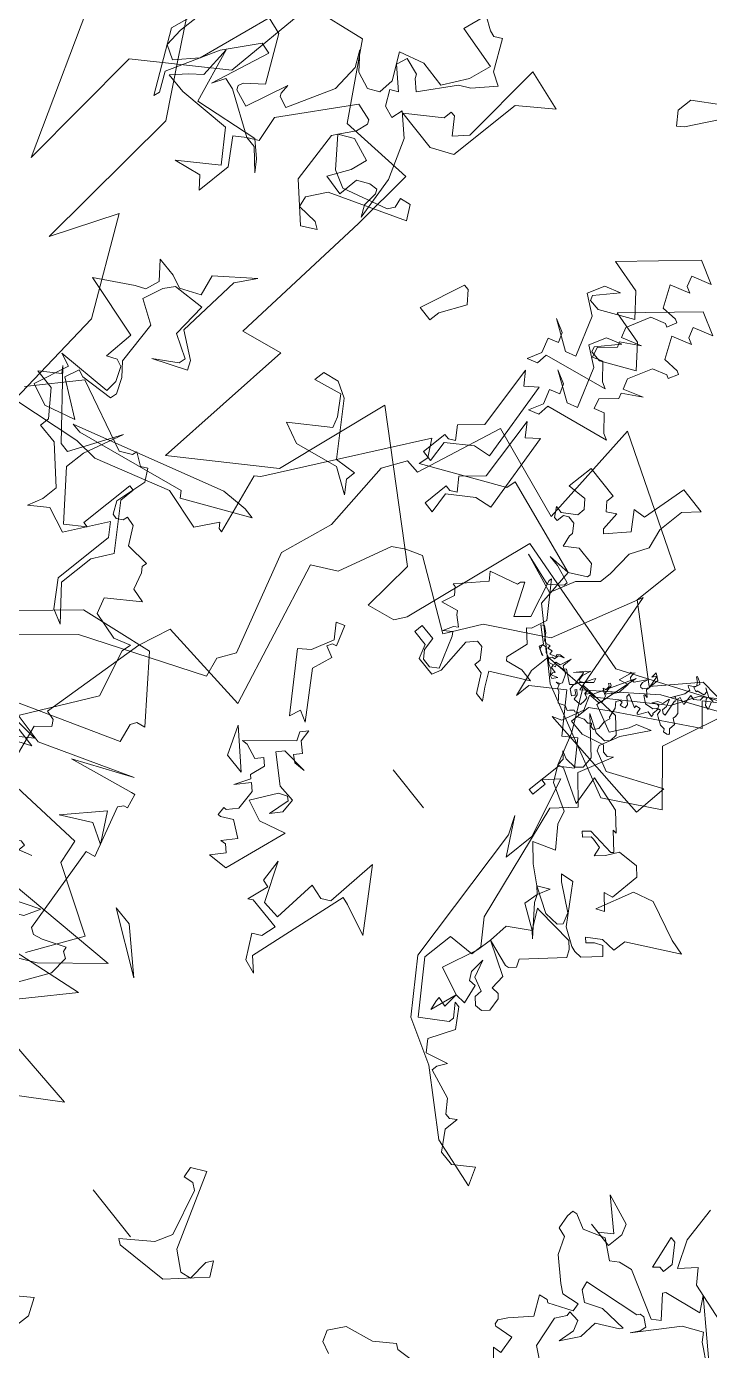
# Model space of a CAD drawing. Header units: metres. Extents: x -71 to 881, y -503 to 661.
# Drawn here: x 160.163 to 162.696, y -235.025 to -230.113 of the extents above; entities that cross this region are included whole.
import ezdxf

# ---------------------------------------------------------------- set-up
doc = ezdxf.new("R2010")
doc.units = ezdxf.units.M
doc.layers.add('ARBRE', color=100, linetype='Continuous', lineweight=13, true_color=0x00ff3f)

# ---------------------------------------------------------------- blocks, each defined once
blk = doc.blocks.new('WMF2', base_point=(0, 0.01))
at = {"color": 251, "lineweight": 0, "true_color": 0x636466}
for points in [[(175.85, -184.22), (183.13, -179.1), (188.97, -172.64), (192.5, -184.13), (195.26, -173.72), (200.97, -168.92), (202.85, -164.87), (210.8, -168.41), (212.43, -167.44), (213.62, -166.42), (215.13, -160.27), (217.5, -158.38), (210.72, -142.97), (221.5, -142.28), (222.26, -138.6), (222.84, -126.51), (221.75, -126.41), (221.24, -125.83), (222.46, -124.38), (220.76, -119.93)], [(216.01, -113.25), (211.75, -115.52), (215.09, -113.71)], [(212.64, -105.02), (197.13, -110.25), (202.88, -101.16), (188.84, -101.73), (195.03, -95.86)], [(143.85, -43.43), (139.57, -38.33), (135.29, -33.25), (133.39, -15.7), (130.63, -23.1), (123.64, -13.73), (121.99, -1.9), (114.39, -4.34), (111.72, -4.67), (103.98, -8.76), (99.27, -8.35), (97.95, -10.89), (97.46, -10.41), (97.02, -10.37), (99.54, -16.88), (99.06, -17.38), (95.41, -24.9), (90.83, -34.32), (89.42, -32.65), (89.51, -31.56), (81.64, -37.29), (81.55, -38.39), (70.38, -36.78), (69.61, -32.48), (62.22, -27.79), (49.27, -24.43), (44.16, -28.75), (49.49, -33.04), (47.38, -42.86)], [(36.91, -171.27), (31.95, -175.08), (27.13, -180.99), (44.83, -177.37)], [(55.69, -185.68), (50.55, -189.17), (54.41, -189.22), (50.23, -198.2), (52.48, -203.12), (52.39, -204.21), (54.12, -203.26), (57.28, -203.53), (58.15, -205.15), (55.25, -208.11), (56.89, -208.24), (57.74, -209.97), (58.25, -210.45), (58.2, -211), (60.88, -210.67), (62.28, -212.43), (63.37, -212.54), (63.42, -211.98), (64, -211.48), (64.56, -211.53), (65.45, -212.71), (65.14, -216.33), (66.13, -217.51), (66.73, -217.02), (68.24, -217.69), (68.28, -217.15), (69.45, -216.26), (77.76, -218.17), (81.23, -212.64)], [(122.03, -4.59), (121.2, -8.62), (122.72, -8.94), (116.58, -10.22), (116.74, -11.56), (117.68, -13), (118.53, -13.17), (119.53, -12.5), (119.62, -15.95), (127.05, -16.59), (123.52, -19.64), (122.5, -20.31), (122.25, -21.93), (124.05, -23.52), (121.84, -23.52), (120.32, -23.2), (118.31, -24.55), (119.17, -26.74), (115.88, -30.39), (117.14, -28.09), (116.53, -20.76), (113.49, -19.25), (112.89, -18.34), (116.25, -16.14), (114.07, -18.14), (114, -18.92), (116.7, -19.9), (117.23, -23.8), (120.73, -22.94), (121.42, -21.76), (121.9, -19.39), (119.14, -18.3), (118.02, -13.51), (116.67, -12.35), (115.65, -10.82), (115.72, -10.05), (119.34, -9.11), (120.19, -9.29), (120.53, -7.61), (116.29, -5.59), (119.5, -4.04), (122.03, -4.59), (122.03, -4.59)], [(100.3, -13.3), (97.37, -13.9), (96.16, -13.9), (102.61, -9.16), (103.21, -9.75), (114.9, -5.14), (116, -5.14), (100.3, -13.3), (100.3, -13.3)], [(177.55, -183.87), (181.35, -183.49), (184.59, -178.67), (192.69, -183.49), (192.69, -188.7), (207.51, -193.95), (205.44, -181.84), (216.23, -183.49), (218.11, -173.58), (219.76, -173.52), (220.92, -170.8), (219.49, -162.84), (220.49, -156.77), (215.08, -146.26), (215.94, -144.26), (215.12, -142.21), (227.2, -134.24), (237.13, -121.84), (221.43, -123.58), (227.53, -117.47), (210.08, -120.09), (209.21, -117.47), (201.41, -114.58), (204.04, -108.47)], [(151.66, -37.02), (141.23, -19.49), (142.97, -34.33), (135.13, -42.17), (135.3, -53.01), (129.01, -55.27), (122.91, -48.29), (114.53, -49.68), (113.77, -42.55), (112.45, -25.61), (108.09, -27.35), (107.21, -10.78), (98.49, -19.49), (96.74, -32.59), (81.64, -23.67), (81.04, -17.76), (78.09, -18.94), (77.45, -20.28), (75.41, -35.48), (59.11, -34.32), (48.77, -41.31)], [(31.94, -171.46), (30.17, -175.61), (30.45, -177.74), (31.15, -178.04), (31.35, -178.56), (33.6, -177.07), (34.61, -176.66), (35.32, -176.96), (38.04, -186.65), (37.02, -187.05), (39.7, -192.27), (39.35, -192.88), (38.94, -193.04), (39.56, -194.57), (39.97, -194.4), (46.81, -191.62), (41.05, -195.63), (50.47, -189.97), (56.38, -190.15), (44.99, -196.88), (45.76, -198.84), (45.47, -199.54), (44.55, -199.92), (50.64, -205.39), (58.51, -202.62), (66.66, -192.17)], [(95.41, -24.9), (93.1, -25.5), (93.1, -24.4), (91.88, -23.19), (94.81, -24.4), (99.43, -22.59), (101.87, -23.19), (98.33, -26.72), (98.94, -27.82), (100.65, -29.64), (103.57, -28.43), (103.57, -29.64), (101.87, -30.26), (100.05, -29.64), (95.41, -24.9), (95.41, -24.9)], [(57.77, -28.84), (58.63, -30.3), (56.93, -35.37), (57.37, -30.33), (54.22, -29.5), (53.25, -31.47), (53.04, -32.3), (51.55, -33.16), (53.17, -30.11), (53.78, -27.79), (53.47, -27.25), (51.12, -26.63), (45.81, -30.31), (45.66, -26.44), (59.37, -25.77), (58.42, -26.33), (57.77, -28.84), (57.77, -28.84)], [(49.94, -40.13), (49.49, -39.35), (50.01, -39.4), (50.51, -39.88), (50.54, -40.02), (50.86, -39.85), (50.83, -39.28), (51.31, -38.78), (51.84, -38.83), (51.55, -37.7), (51.59, -37.62), (52.39, -37.81), (52.44, -37.5), (51.18, -36.52), (51.08, -36.13), (51.12, -35.83), (50.51, -35.51), (50.45, -34.8), (50.07, -34.49), (50.03, -34.34), (50.2, -34.23), (50.61, -34.11), (50.82, -34.33), (51.37, -34.3), (52.2, -34.62), (52.47, -34.77), (52.63, -35.28), (52.87, -35.21), (52.86, -34.42), (52.76, -34.37), (52.7, -34.11), (53.34, -34.14), (53.62, -33.41), (53.77, -33.15), (53.9, -33.1), (53.97, -33.15), (54.13, -33.69), (54.66, -33.51), (54.57, -33.25), (56.09, -33.72), (56.03, -33.37), (55.31, -32.87), (55.2, -32.49), (55.39, -32.36), (55.77, -32.24), (55.88, -32.62), (56.15, -32.56), (56.36, -32.12), (55.85, -31.63), (55.46, -30.55), (55.3, -30.46), (55.43, -29.76), (55.24, -28.88), (55.5, -28.39), (55.87, -28.34), (56.16, -28.62), (56.42, -28.33), (56.99, -28.28), (57.65, -27.88), (57.72, -28.12), (58.03, -28.17), (58.25, -27.98), (58.41, -28.05), (58.73, -27.66), (58.86, -27.41), (59.43, -27.6), (60.1, -27.17), (61.07, -28.04), (61.37, -28.09), (61.58, -28.52), (61.97, -28.4), (61.62, -28.65), (61.49, -28.9), (62.03, -29.74), (62.37, -29.92), (63.43, -29.61), (63.34, -29.34), (63.61, -29.26), (63.52, -29), (62.86, -28.99), (63.01, -28.72), (62.94, -28.47), (62.26, -28.88), (62.57, -28.28), (62.89, -28.34), (63.48, -28.85), (64.34, -29.1), (64.6, -29.45), (65.11, -29.53), (65.65, -29.92), (65.93, -29.83), (66.02, -29.66), (65.89, -29.26), (65.11, -29.09), (65.26, -29.04), (66.15, -29.41), (66.02, -29.89), (67.84, -30.97), (67.51, -31.22), (66.81, -30.85), (66.26, -30.24), (65.89, -30.14), (65.56, -30.31), (65.43, -30.34), (65.4, -29.99), (64.88, -30.15), (64.76, -29.76), (64.15, -30.11), (64.22, -30.34), (64, -30.58), (63.48, -30.72), (64.02, -30.36), (64.06, -29.83), (64.32, -29.76), (64.47, -29.5), (64.37, -29.25), (64.12, -29.12), (63.68, -29.31), (63.59, -29.47), (63.68, -29.74), (63.15, -29.91), (62.91, -31.2), (62.89, -30.2), (62.83, -30.07), (62.59, -29.93), (62.37, -30.14), (60.91, -29.37), (60.7, -29.58), (60.56, -29.85), (60.92, -31.25), (60.95, -31.35), (61.49, -30.77), (61.62, -30.52), (60.95, -31.58), (60.73, -31.77), (60.58, -32.05), (60.79, -31.06), (60.63, -30.55), (60.45, -30.45), (60.1, -30.71), (59.75, -31.73), (59.62, -31.98), (59.42, -31.56), (60.41, -30.31), (60.57, -29.63), (60.56, -29.41), (60.48, -29.15), (59.78, -28.78), (59.61, -29.12), (59.81, -29.35), (60.09, -29.48), (59.99, -29.66), (59.52, -29.31), (59.36, -28.78), (58.88, -28.85), (58.48, -28.96), (58.53, -29.53), (58.63, -29.93), (59.11, -30.07), (59.2, -30.34), (58.98, -30.11), (58.66, -30.69), (58.5, -30.4), (57.42, -30.59), (57.23, -30.94), (57.5, -31.63), (57.97, -31.77), (58.34, -31.96), (58.03, -32.11), (58.06, -32.48), (58.09, -32.59), (58.37, -32.72), (58.26, -32.91), (58, -32.77), (57.77, -31.77), (57.68, -31.73), (57.33, -32.4), (57.28, -32.27), (56.9, -32.97), (56.98, -34.3), (57.97, -33.85), (57.74, -35.15), (57.85, -35.31), (57.61, -35.42), (57.47, -35.67), (57.52, -35.37), (57.39, -34.96), (57.14, -34.83), (56.74, -34.96), (56.01, -36.34), (56.16, -35.64), (56.04, -35.25), (55.87, -35.15), (55.61, -35.22), (55.28, -35.83), (55.72, -37.28), (56, -36.77), (56.07, -37.45), (55.3, -37.06), (55.27, -35.48), (54.61, -35.03), (54.96, -35), (55.02, -34.9), (54.16, -34.45), (53.24, -34.74), (53.05, -35.07), (52.92, -35.12), (53.11, -35.44), (53.43, -35.41), (53.84, -35.06), (53.53, -35.66), (53.04, -35.95), (52.98, -36.7), (52.93, -36.78), (52.55, -36.04), (52.54, -35.47), (52.19, -35.28), (51.91, -35.35), (52.44, -37.08), (52.39, -37.16), (52.45, -37.28), (52.71, -37.43), (52.87, -37.29), (53.01, -37.03), (52.38, -38.45), (52.36, -39.1), (52.67, -39.15), (52.85, -39.25), (52.39, -39.66), (52.26, -39.92), (52.49, -40.27), (53.02, -40.55), (52.98, -40.64), (52.41, -40.45), (52.16, -40.32), (52.31, -39.62), (51.9, -39.53), (51.76, -39.57), (51.81, -39.69), (51.02, -39.94), (51.02, -40.16), (51.11, -40.42), (51.46, -40.59), (50.47, -40.19), (49.85, -40.29)], [(85.82, -32.33), (85.2, -32.33), (84.59, -32.83), (85.82, -34.04), (83.99, -36.36), (85.82, -43.43), (84.59, -42.2), (83.5, -43.43), (81.06, -34.64), (82.88, -34.04), (85.2, -31.73), (84.59, -29.42), (85.82, -29.42), (85.82, -32.33), (85.82, -32.33)], [(90.23, -35.66), (89.63, -35.66), (89.02, -36.14), (90.23, -37.37), (88.4, -39.67), (90.23, -46.74), (89.02, -45.52), (87.92, -46.74), (85.48, -37.97), (87.31, -37.37), (89.63, -35.05), (89.02, -32.72), (90.23, -32.72), (90.23, -35.66), (90.23, -35.66)], [(127.86, -39.54), (126.03, -38.33), (124.94, -37.24), (127.24, -38.94), (128.46, -38.94), (129.55, -37.85), (127.24, -35.41), (127.24, -31.39), (128.46, -32.48), (131.38, -31.39), (127.86, -34.91), (130.76, -37.85), (136.62, -36.62), (138.93, -36.62), (137.71, -38.33), (136.62, -39.54), (137.23, -43.08), (134.79, -37.24), (127.86, -39.54), (127.86, -39.54)], [(70.82, -34.21), (69.59, -35.56), (69.59, -35.99), (71.7, -36.34), (72.94, -36.34), (70.38, -36.78), (68.72, -38.1), (68.72, -38.45), (69.59, -39.32), (71.7, -39.32), (72.94, -38.1), (73.38, -39.32), (73.38, -39.76), (74.16, -40.55), (75.04, -40.55), (75.48, -40.2), (75.48, -39.32), (75.92, -39.32), (76.72, -40.2), (75.92, -40.2), (74.6, -41.44), (74.6, -42.32), (75.48, -43.11), (77.6, -42.67), (77.6, -45.66), (73.81, -45.66), (73.81, -44.79), (72.94, -44), (72.05, -44.79), (71.7, -42.67), (71.26, -42.32), (69.59, -44.79), (71.26, -46.54), (69.94, -46.89), (69.59, -52), (66.59, -52), (67.83, -50.32), (67.83, -47.34), (67.04, -45.22), (67.83, -43.11), (67.48, -40.2), (67.48, -38.89), (69.16, -36.78), (69.94, -33.86), (74.6, -34.65), (70.82, -34.21), (70.82, -34.21)], [(120.42, -66.45), (119.65, -67.04), (117.45, -64.06), (115.93, -63.49), (117.61, -61.04), (118.69, -60.22), (120.94, -56.22), (122.15, -57.02), (122.44, -57.42), (124.35, -57.69), (124.6, -56.41), (122.13, -54.73), (122.91, -54.15), (121.8, -52.67), (120.44, -52.47), (120.32, -53.77), (117.85, -52.09), (115.45, -48.04), (114.13, -43.19), (114.93, -44.29), (115.11, -45.98), (115.4, -46.38), (116.35, -46.16), (117.52, -45.28), (117.5, -42.97), (119.86, -43.05), (118.8, -45.54), (118.53, -47.44), (121.17, -47.9), (122.64, -46.8), (121.69, -48.6), (121.49, -49.97), (121.78, -50.35), (123.77, -50.57), (128.28, -42.59), (127.38, -39.75), (128.46, -38.94), (133.52, -40.99), (134.82, -41.11), (135.39, -39.6), (134.06, -46.44), (135.36, -46.55), (137.61, -42.55), (139.52, -36.52), (138.12, -34.62), (138.22, -33.95), (142.72, -39.97), (141.89, -45.21), (141.95, -40.55), (141.61, -38.48), (139.96, -37.89), (138.27, -40.36), (137.04, -48.82), (135.07, -48.6), (131.68, -44.07), (133.27, -42.27), (133.42, -41.67), (133.14, -41.28), (131.16, -40.93), (130.09, -45.87), (129.9, -44.79), (129.67, -44.48), (128.38, -44.23), (126.63, -49.66), (127.08, -52.73), (128.25, -54.29), (126.47, -52.71), (124.5, -52.36), (123.39, -53.17), (123.49, -54.92), (125.42, -57.49), (122.86, -58.8), (119.88, -58.72), (118.5, -61.58), (118.12, -64.16), (123.08, -64.47), (122.69, -67.2), (121.11, -66.56), (120.42, -66.45), (120.42, -66.45)], [(122.64, -46.8), (119.8, -44.2), (117.78, -43.62), (113.05, -45.94), (112.69, -46.71), (113.05, -47.75), (111.9, -48.16), (110.76, -46.76), (118.41, -42.1), (119.56, -39.88), (119.15, -38.74), (116.82, -39.05), (116.04, -38.68), (117.45, -37.54), (121.56, -40.46), (122.95, -46.17), (122.64, -46.8), (122.64, -46.8)], [(99.65, -46.23), (100.87, -43.31), (100.87, -42.08), (102.57, -42.08), (101.47, -47.33), (100.87, -47.33), (99.65, -46.23), (99.65, -46.23)], [(82.59, -63.67), (82.02, -62.61), (81.29, -62.4), (83.29, -61.31), (81.8, -59.17), (80.03, -59.45), (79.63, -59.31), (79.98, -58.16), (80.39, -58.29), (81.86, -57.49), (82.69, -54.71), (82.12, -53.66), (80.09, -54.82), (81.89, -53.24), (81.61, -52.7), (82.93, -50.96), (82.44, -49.93), (81.38, -50.49), (79.67, -49.09), (78.94, -48.87), (85.72, -46.19), (85.64, -44.92), (86.71, -44.35), (86.21, -45.98), (87.01, -47.47), (85.95, -48.04), (86.55, -49.02), (88.1, -49.47), (84.71, -48.03), (83.64, -48.6), (85.9, -52.66), (88.14, -53.77), (87.55, -55.72), (85.96, -56.58), (87.61, -54.06), (87.34, -53.53), (86.07, -53.59), (82.77, -55.98), (85.1, -58.01), (88.93, -58.28), (83.26, -65.56), (80.58, -64.76), (82.59, -63.67), (82.59, -63.67)], [(87.01, -67), (86.45, -65.93), (85.72, -65.71), (87.73, -64.61), (86.24, -62.48), (84.47, -62.76), (84.07, -62.63), (84.4, -61.49), (84.81, -61.62), (86.3, -60.82), (87.13, -58.03), (86.56, -56.98), (84.52, -58.13), (86.33, -56.54), (86.04, -56.01), (87.37, -54.28), (86.87, -53.24), (85.82, -53.82), (84.11, -52.42), (83.35, -52.19), (90.12, -49.5), (90.07, -48.23), (91.12, -47.66), (90.64, -49.3), (91.42, -50.77), (90.37, -51.37), (90.96, -52.33), (92.52, -52.8), (89.13, -51.34), (88.07, -51.91), (90.31, -55.97), (92.58, -57.08), (91.99, -59.05), (90.39, -59.91), (92.05, -57.37), (91.75, -56.85), (90.49, -56.9), (87.19, -59.31), (89.51, -61.33), (93.35, -61.59), (87.7, -68.89), (85.01, -68.09), (87.01, -67), (87.01, -67)], [(113.17, -63.62), (113.17, -55.18), (115.36, -53.65), (120.07, -53.65), (116.91, -56.82), (116.91, -57.81), (116.37, -57.81), (114.82, -56.28), (113.72, -57.81), (114.82, -67.35), (110.12, -66.81), (113.17, -63.62), (113.17, -63.62)], [(173.31, -74.97), (175.5, -76.59), (176.66, -82.74), (176.09, -84.36), (174.47, -86.09), (173.31, -84.36), (173.31, -82.74), (175.5, -79.36), (168.32, -72.18)], [(97.72, -81.01), (100.04, -76.4), (100.64, -75.79), (101.87, -77), (101.87, -78.71), (99.41, -81.01), (100.64, -82.24), (98.93, -82.24), (97.72, -81.01), (97.72, -81.01)], [(114.51, -132.19), (129.81, -142.39), (128.59, -140.94), (132.57, -139.47), (132.73, -139.13), (130.53, -137.19), (131.32, -136.44), (136.79, -138.11), (138.2, -137.61), (139, -136.87), (141.22, -138.01), (143.41, -136.76), (145.13, -137.25), (145.63, -137.09), (145.6, -136.33), (145.13, -134.84), (144.07, -134.71), (142.97, -132.98), (140.36, -131.23), (139.36, -130.72), (137.49, -131.32), (137.22, -130.44), (139.58, -128.86), (139.92, -129.04), (140.84, -128.69), (139.42, -126.79), (141.03, -124.5), (141.52, -123.53), (141.36, -123.04), (141.12, -122.91), (139.13, -123.53), (138.58, -121.59), (139.52, -121.34), (135.03, -117.8)], [(141.69, -114.16), (145.74, -113.14), (146.33, -113.43), (148.12, -111.55), (151.13, -110.32), (152.08, -108.49), (151.44, -107.36), (150.04, -107.03)], [(133.68, -123.43), (136.79, -125.04), (137.86, -128.38), (137.23, -129.62), (137.38, -130.11), (136.11, -130.19), (135.51, -129.14), (135.65, -127.24), (134.56, -129.39), (134.72, -131.45), (132.62, -133.14), (132.44, -133.48), (135.45, -133.06), (137.16, -131.97), (138.4, -132.6), (138.75, -133.52), (132.62, -135.52), (132.46, -135.87), (131.99, -135.96), (131.01, -135.45), (131.05, -134.73), (131.55, -133.76), (128.65, -138.59), (126.7, -139.98), (125.97, -139.17), (125.32, -138.84), (119.23, -135.58)], [(173.74, -97.12), (171.08, -99.94), (170.47, -101.94), (172.73, -106.71), (173.49, -107.11), (174.53, -106.76), (174.92, -107.91), (173.5, -109.02), (168.96, -101.3), (166.77, -100.11), (165.62, -100.49), (165.9, -102.84), (165.52, -103.6), (164.39, -102.19), (167.39, -98.11), (173.12, -96.81), (173.74, -97.12), (173.74, -97.12)], [(173.09, -98.24), (179.55, -98.24), (173.09, -98.24), (173.09, -98.24)], [(216.62, -108.51), (216.01, -113.25), (213.7, -115.58), (213.1, -115.58), (213.1, -114.35), (214.19, -113.25), (213.1, -112.03), (215.41, -108.51), (215.41, -107.9), (214.8, -107.41), (206.64, -112.66), (207.25, -110.82), (207.86, -110.33), (206.64, -109.11), (207.25, -109.11), (207.86, -109.72), (210.77, -106.2), (214.19, -106.2), (216.62, -108.51), (216.62, -108.51)], [(194.63, -115.87), (201.7, -119.08), (199.51, -119.1), (194.63, -115.87), (194.63, -115.87)], [(208.1, -122), (210.46, -122.83), (213.34, -120.5), (210.43, -124.86), (208.1, -122), (208.1, -122)], [(190.5, -128.76), (189.64, -129.45), (189.46, -131.17), (193.19, -131.13), (193.65, -130.73), (193.32, -133.22), (194.17, -133.3), (194.78, -135.8), (192.24, -131.89), (190.15, -132.02), (190.49, -137.07), (188.78, -136.9), (187.93, -137.58), (188.18, -143.5), (182.86, -137.92), (186.5, -138.74), (187.36, -138.82), (188.57, -127.35), (187.03, -126.24), (188.66, -126.48), (190.5, -128.76), (190.5, -128.76)], [(167.53, -134.78), (172.77, -136.49), (177.52, -141.23), (181.55, -156.93), (182.76, -158.76), (179.84, -155.24), (179.84, -158.76), (182.76, -165.09), (183.97, -163.4), (183.36, -163.4), (183.36, -161.69), (183.97, -161.69), (183.97, -165.71), (182.76, -166.93), (185.07, -169.24), (186.28, -168.03), (189.83, -171.55), (192.73, -168.64), (192.73, -166.93), (193.83, -169.85), (193.83, -172.16), (187.38, -173.37), (181.55, -179.23), (180.45, -182.15), (178.13, -184.47)], [(177.52, -184.47), (179.84, -182.15), (177.52, -180.32), (185.07, -173.85), (186.89, -172.16), (186.89, -169.85), (185.07, -169.85), (182.76, -170.95), (182.15, -170.45), (181.55, -170.45), (181.05, -170.95), (182.15, -166.93), (179.21, -164.61), (181.05, -162.17), (176.31, -149.38), (174, -147.07), (174, -145.86), (176.91, -145.25), (176.91, -141.71), (172.29, -137.1), (169.85, -139.41), (169.85, -140.01), (171.07, -141.23), (170.45, -141.23), (168.76, -139.41), (169.85, -136.49), (168.76, -135.38), (166.44, -136.49), (166.93, -135.38), (166.93, -134.78), (163.52, -134.17), (162.29, -132.95), (161.69, -132.95), (161.08, -133.55), (161.08, -131.86), (159.38, -130.03), (157.67, -130.03), (155.85, -131.86), (154.74, -130.03), (160.6, -130.65), (167.53, -134.78), (167.53, -134.78)], [(198.96, -132.02), (199.76, -132.54), (200.36, -132.4), (199.38, -133.95), (201.26, -134.85), (202.39, -133.98), (202.72, -133.9), (202.93, -134.84), (202.59, -134.91), (201.88, -136.06), (202.37, -138.31), (203.19, -138.84), (204.17, -137.22), (203.51, -139.04), (203.93, -139.29), (203.69, -141.03), (204.43, -141.55), (204.96, -140.74), (206.69, -141.04), (207.29, -140.91), (203.63, -145.45), (204.17, -146.3), (203.66, -147.12), (203.34, -145.79), (202.2, -145.06), (202.72, -144.26), (201.92, -143.8), (200.66, -144.08), (203.6, -143.77), (204.12, -142.96), (200.96, -141), (198.96, -141.1), (198.59, -139.51), (199.36, -138.28), (199.2, -140.69), (199.61, -140.96), (200.47, -140.41), (201.83, -137.47), (199.42, -136.95), (196.65, -138.27), (197.74, -130.97), (199.93, -130.47), (198.96, -132.02), (198.96, -132.02)], [(140.36, -139.63), (140.36, -137.8), (143.28, -137.8), (142.18, -137.8), (140.97, -139.01), (144.49, -141.33), (140.97, -140.72), (140.36, -139.63), (140.36, -139.63)], [(172.09, -138.69), (172.45, -139.76), (172.53, -140.18), (171.42, -140.08), (171.62, -141.79), (170.39, -141.96), (171.14, -144.02), (171.94, -143.9), (172.54, -144.66), (172.74, -146.37), (171.85, -144.55), (170.26, -144.14), (170.19, -143.29), (169.43, -142.72), (168.61, -142.9), (168.09, -143.61), (168.48, -145.07), (168.92, -145.41), (169.79, -145.28), (170.04, -146.94), (173.91, -148.36), (170.8, -147.91), (170.41, -148.01), (169.9, -148.71), (170.41, -149.48), (167.33, -153.6), (167.88, -154.33), (168.63, -154.89), (173.09, -154.46), (173.45, -154.42), (171.93, -152.49), (171.21, -151.97), (174.13, -154.55), (174.64, -155.32), (175.4, -155.88), (172.47, -154.78), (170.8, -155.02), (170.42, -155.53), (171.04, -156.68), (174.04, -158.22), (174.74, -158.74), (173.33, -159.18), (169.98, -155.59), (167.94, -154.77), (167.31, -154.68), (166.44, -154.8), (165.01, -156.7), (165.95, -157.41), (166.73, -156.9), (167.3, -156.16), (167.79, -156.52), (166.47, -157.79), (164.8, -158.03), (164.79, -159.51), (159.94, -163.43), (161.71, -163.57), (166.28, -164.6), (168.39, -163.57), (169.49, -159.28), (168.67, -159.85), (170.32, -161.09), (169.36, -161.46), (169.4, -164.84), (170.39, -165.59), (172.66, -165.09), (173.31, -163.69), (174.06, -162.7), (174.38, -163.72), (175.5, -163.78), (175.85, -163.73), (176.42, -162.98), (176.92, -163.36), (176.35, -164.1), (173.23, -164.33), (173.04, -164.58), (174.93, -166.01), (174.5, -166.07), (176.45, -167.55), (180.59, -167.98), (179.68, -164.7), (183.52, -166.03), (184.12, -165.76), (184.28, -166.58), (184.98, -167.12), (184.09, -166.85), (182.78, -167.03), (182.25, -167.74), (182.48, -169.01), (186.32, -171.88), (184.25, -171.11), (183.02, -171.28), (182.66, -171.8), (182.73, -172.63), (184.43, -173.9), (189.08, -173.24), (185.87, -169.02), (184.12, -165.76), (182.95, -164.22), (179.83, -163.17), (179.13, -161.78), (177.11, -159.84), (179.39, -158.51), (177.45, -157.05), (175.4, -155.88), (174.19, -156.77), (174.64, -155.32), (174.73, -153.72), (171.93, -152.49), (174.04, -150.58), (173.91, -148.36), (173.97, -146.62), (174.86, -142.5), (171.62, -141.79), (172.09, -138.69), (172.09, -138.69)], [(208.87, -141.57), (204.74, -138.66), (207.06, -138.66), (208.87, -141.57), (208.87, -141.57)], [(134.49, -141.88), (134.49, -140.66), (135.1, -140.66), (135.58, -140.05), (136.81, -143.6), (136.19, -143.6), (134.49, -141.88), (134.49, -141.88)], [(132.52, -143.85), (133.8, -142.07), (135.57, -144.77), (136.49, -148.75)], [(126.66, -142.07), (131.11, -142.53), (132.52, -143.85), (132.52, -143.85)], [(208.96, -155.15), (209.4, -154.92), (209.63, -154.33), (208.3, -153.97), (208.67, -151.63), (204.64, -147.41), (205.96, -147.79), (206.24, -146.5), (211.37, -151.69), (210.33, -152.81), (209.63, -155.34), (210.96, -156.71), (210.11, -157.18), (208.96, -155.15), (208.96, -155.15)], [(189.52, -151.57), (194.75, -151.57), (189.52, -151.57), (189.52, -151.57)], [(203.13, -162.67), (204.93, -162.67), (204.93, -163.71), (203.13, -163.71), (202.75, -162.29), (202.01, -161.54), (200.96, -161.54), (200.21, -162.29), (202.01, -165.5), (202.37, -165.88), (203.13, -165.12), (202.75, -166.25), (202.37, -166.64), (203.5, -167.31), (203.82, -167.68), (205.6, -166.93), (205.31, -168.42), (205.98, -169.09), (206.34, -169.09), (204.18, -172.31), (204.93, -173.05), (202.01, -174.48), (202.01, -174.86), (201.7, -175.24), (199.54, -172.01), (198.43, -173.43), (200.21, -177.4), (200.21, -177.69), (197, -174.48), (197.38, -172.69), (197.76, -172.31), (196.33, -171.27), (196.63, -168.73), (196.33, -168.42), (194.53, -169.09), (193.04, -169.09), (196.63, -166.25), (195.57, -164.83), (194.53, -163.71), (195.57, -163.71), (197, -165.5), (198.12, -165.5), (198.12, -166.25), (199.17, -167.31), (199.92, -167.31), (200.59, -166.25), (199.92, -162.29), (200.21, -161.25), (202.37, -161.25), (203.13, -162.67), (203.13, -162.67)], [(62.92, -202.64), (62.92, -209.57), (64.13, -210.8), (66.44, -206.05), (69.38, -206.67), (71.07, -204.94), (70.59, -206.67), (70.59, -208.49), (74.6, -211.4), (76.92, -211.4), (76.92, -212.49), (79.35, -214.81), (81.66, -214.81), (79.84, -216.64), (80.44, -217.25), (73.99, -211.89), (72.89, -211.89), (70.59, -217.73), (71.68, -213.12), (71.68, -210.8), (67.05, -206.67), (65.23, -208.49), (65.83, -208.49), (65.83, -214.81), (65.23, -214.81), (65.23, -213.12), (61.21, -208.97), (62.31, -206.67), (62.31, -202.64), (58.89, -199.71), (60.6, -200.21), (62.92, -202.64), (62.92, -202.64)]]:
    blk.add_lwpolyline(points, dxfattribs=at)

msp = doc.modelspace()

# ---------------------------------------------------------------- block references
at = {"layer": 'ARBRE', "color": 251, "lineweight": 5, "true_color": 0x636466, "xscale": 0.03451886634015593, "yscale": 0.03451886634015593, "zscale": 0.03451886634015593, "rotation": 128.5771086415459}
for p in [(162.6942, -234.8298), (156.1657, -238.218), (161.6234, -241.3894)]:
    msp.add_blockref('WMF2', p, dxfattribs=at)

doc.saveas('drawing.dxf')
